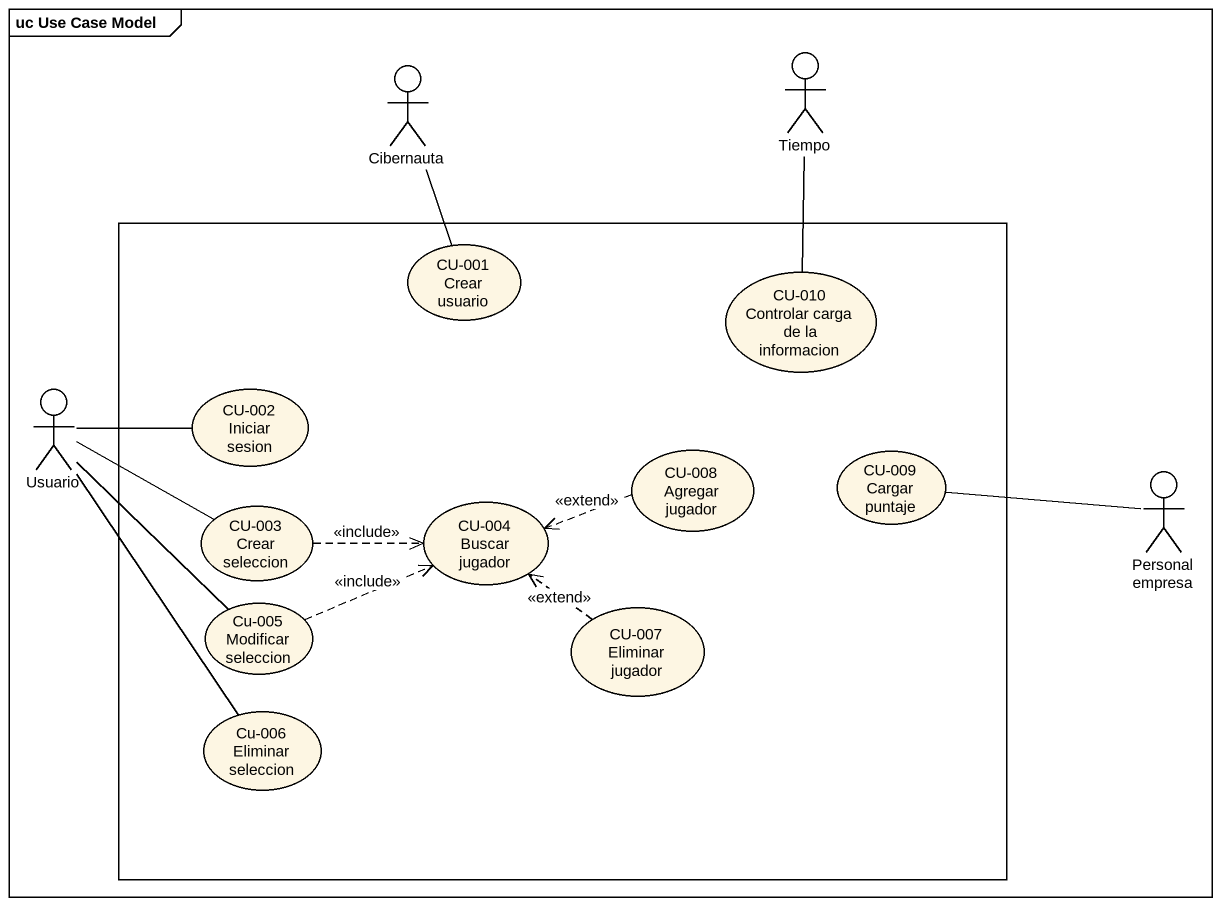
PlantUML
@startuml
mainframe uc Use Case Model
actor Cibernauta
actor Tiempo
rectangle " " as rectangle1 {
  usecase "CU-001 Crear usuario" as CU_001_Crear_usuario
  usecase "CU-010 Controlar carga de la informacion" as CU_010_Controlar_carga_de
  usecase "CU-002 Iniciar sesion" as CU_002_Iniciar_sesion
  usecase "CU-008 Agregar jugador" as CU_008_Agregar_jugador
  usecase "CU-009 Cargar puntaje" as CU_009_Cargar_puntaje
  usecase "CU-003 Crear seleccion" as CU_003_Crear_seleccion
  usecase "CU-004 Buscar jugador" as CU_004_Buscar_jugador
  usecase "Cu-005 Modificar seleccion" as Cu_005_Modificar_seleccion
  usecase "CU-007 Eliminar jugador" as CU_007_Eliminar_jugador
  usecase "Cu-006 Eliminar seleccion" as Cu_006_Eliminar_seleccion
}
actor Usuario
actor "Personal empresa" as Personal_empresa
Cibernauta -- CU_001_Crear_usuario
Tiempo -- CU_010_Controlar_carga_de
Usuario -right- CU_002_Iniciar_sesion
Usuario -right- CU_003_Crear_seleccion
Usuario -- Cu_005_Modificar_seleccion
Usuario -- Cu_006_Eliminar_seleccion
CU_008_Agregar_jugador .left.> CU_004_Buscar_jugador : <<extend>>
Personal_empresa -left- CU_009_Cargar_puntaje
CU_003_Crear_seleccion .right.> CU_004_Buscar_jugador : <<include>>
Cu_005_Modificar_seleccion .right.> CU_004_Buscar_jugador : <<include>>
CU_007_Eliminar_jugador .up.> CU_004_Buscar_jugador : <<extend>>
@enduml
